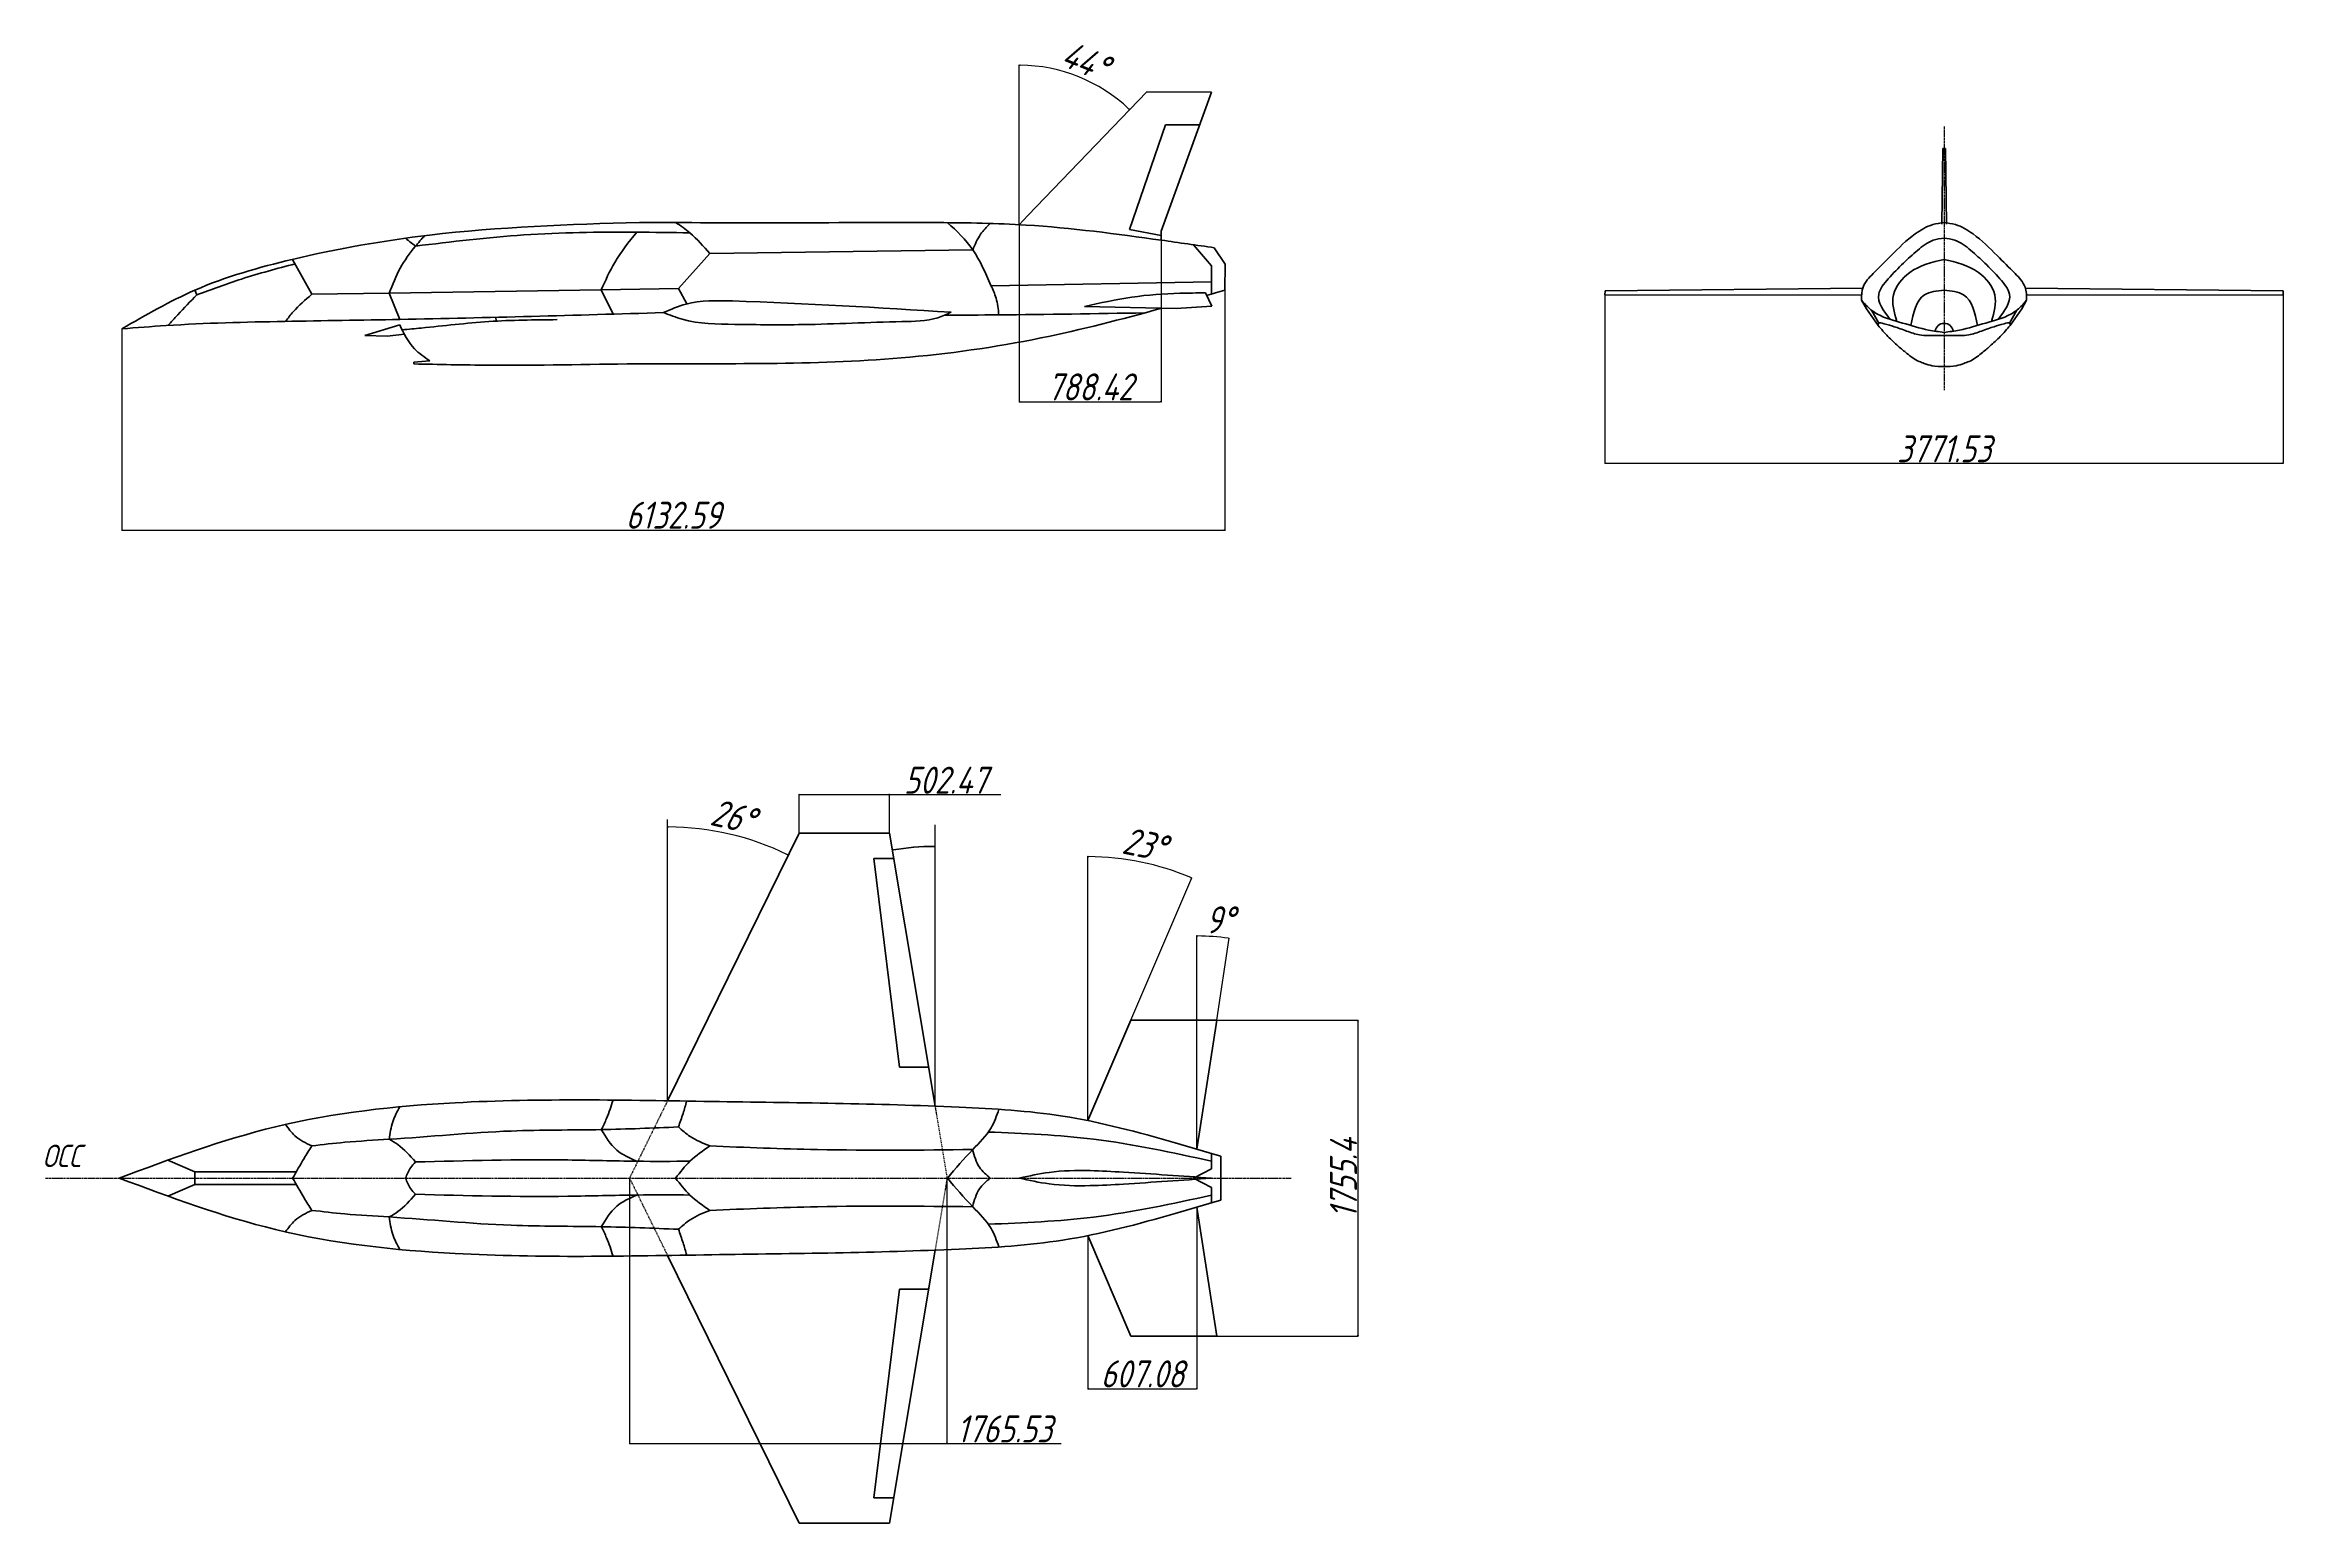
# Model space of a CAD drawing. Header units: millimetres. Extents: x -985956116104 to 1932156, y -552630487266 to 633586.
# Drawn here: x -22617 to -10169, y 13944 to 22162 of the extents above; entities that cross this region are included whole.
import ezdxf

# ---------------------------------------------------------------- set-up
doc = ezdxf.new("R2010")
doc.units = ezdxf.units.MM
doc.linetypes.add('CENTER', pattern=[2, 1.25, -0.25, 0.25, -0.25])
doc.linetypes.add('DASHED', pattern=[0.75, 0.5, -0.25])
for name, color, linetype, lineweight in [('_axes (Оси)', 6, 'CENTER', 30), ('_basic (Основной)', 4, 'Continuous', 60), ('_contour (Тонкий)', 7, 'Continuous', 30), ('_invisible (Невидимый)', 1, 'DASHED', 30), ('_text (Надписи)', 2, 'Continuous', 30)]:
    doc.layers.add(name, color=color, linetype=linetype, lineweight=lineweight)
doc.styles.add('ESKD', font='eskd.shx', dxfattribs={"oblique": 15, "height": 5})
doc.dimstyles.new('ESKD', dxfattribs={"dimtxt": 5, "dimasz": 5, "dimexe": 2, "dimexo": 0, "dimgap": 2, "dimtad": 1, "dimtoh": 1, "dimzin": 12, "dimdsep": 46, "dimtxsty": 'ESKD', "dimblk1": 'OPEN', "dimblk2": 'OPEN', "dimsah": 1, "dimcen": 5, "dimclrd": 256, "dimclre": 256, "dimclrt": 2, "dimadec": 0, "dimazin": 0, "dimtfac": 1, "dimtmove": 0, "dimatfit": 3, "dimldrblk": 'OPEN', "dimfxl": 1, "dimtolj": 1, "dimtzin": 12, "dimlwd": -1, "dimlwe": -1, "dimarcsym": 0})

# ---------------------------------------------------------------- blocks, each defined once
blk = doc.blocks.new('_OPEN')
at = {"color": 0, "linetype": 'ByBlock'}
for p, q in [((-1, 0.2), (0, 0)), ((0, 0), (-1, -0.2)), ((0, 0), (-1, 0))]:
    blk.add_line(p, q, dxfattribs=at)
blk = doc.blocks.new('*D245')
at = {"layer": '_contour (Тонкий)', "transparency": 16777216}
blk.add_line((-17198, 21909), (-17198, 22050), dxfattribs=at)
blk.add_arc((-17198, 21162), 886, 46.4744, 89.6766, dxfattribs=at)
at = {"layer": 'Defpoints', "color": 0, "transparency": 16777216}
for p in [(-17198, 21909), (-16765, 21935), (-16488, 21901), (-17198, 21162), (-17150, 21212)]:
    blk.add_point(p, dxfattribs=at)
at = {"layer": '_contour (Тонкий)', "transparency": 16777216, "xscale": 5, "yscale": 5, "zscale": 5}
for p, rotation in [((-17198, 22048), 179.8382803281871), ((-16584, 21801), 316.3127270730317)]:
    blk.add_blockref('_OPEN', p, dxfattribs=dict(at, rotation=rotation))
at = {"layer": '_contour (Тонкий)', "color": 2, "transparency": 16777216, "insert": (-16831, 22073), "char_height": 5, "attachment_point": 5, "rotation": 338.0755, "style": 'ESKD'}
blk.add_mtext('\\A1;{\\H30x;44°}', dxfattribs=at)
blk = doc.blocks.new('*D246')
at = {"layer": '_contour (Тонкий)', "transparency": 16777216}
blk.add_arc((-19154, 16292), 1522, 64.0036, 89.8118, dxfattribs=at)
at = {"layer": 'Defpoints', "color": 0, "transparency": 16777216}
for p in [(-19154, 17856), (-18697, 17744), (-18422, 17780), (-19154, 16292), (-19154, 16292)]:
    blk.add_point(p, dxfattribs=at)
at = {"layer": '_contour (Тонкий)', "transparency": 16777216, "xscale": 5, "yscale": 5, "zscale": 5}
for p, rotation in [((-19154, 17814), 179.9059102574016), ((-18482, 17658), 333.9095177520107)]:
    blk.add_blockref('_OPEN', p, dxfattribs=dict(at, rotation=rotation))
at = {"layer": '_contour (Тонкий)', "color": 2, "transparency": 16777216, "insert": (-18790, 17873), "char_height": 5, "attachment_point": 5, "rotation": 347.0288, "style": 'ESKD'}
blk.add_mtext('\\A1;{\\H30x;26°}', dxfattribs=at)
blk = doc.blocks.new('*D247')
at = {"layer": '_contour (Тонкий)', "transparency": 16777216}
for p, q in [((-16817, 16653), (-16817, 17651)), ((-16578, 16740), (-16238, 17532))]:
    blk.add_line(p, q, dxfattribs=at)
blk.add_arc((-16817, 16182), 1467, 67.0057, 89.8048, dxfattribs=at)
at = {"layer": 'Defpoints', "color": 0, "transparency": 16777216}
for p in [(-16426, 17596), (-16578, 16740), (-16817, 16653), (-16817, 16182), (-16817, 16182)]:
    blk.add_point(p, dxfattribs=at)
at = {"layer": '_contour (Тонкий)', "transparency": 16777216, "xscale": 5, "yscale": 5, "zscale": 5}
for p, rotation in [((-16817, 17649), 179.902385587748), ((-16239, 17530), 336.9081173236705)]:
    blk.add_blockref('_OPEN', p, dxfattribs=dict(at, rotation=rotation))
at = {"layer": '_contour (Тонкий)', "color": 2, "transparency": 16777216, "insert": (-16502, 17718), "char_height": 5, "attachment_point": 5, "rotation": 348.4053, "style": 'ESKD'}
blk.add_mtext('\\A1;{\\H30x;23°}', dxfattribs=at)
blk = doc.blocks.new('*D248')
at = {"layer": '_contour (Тонкий)', "transparency": 16777216}
for p, q in [((-16210, 16635), (-16210, 17210)), ((-16100, 16740), (-16030, 17196))]:
    blk.add_line(p, q, dxfattribs=at)
blk.add_arc((-16210, 16024), 1184, 81.5309, 89.7581, dxfattribs=at)
at = {"layer": 'Defpoints', "color": 0, "transparency": 16777216}
for p in [(-16150, 17206), (-16100, 16740), (-16210, 16635), (-16210, 16024), (-16210, 16024)]:
    blk.add_point(p, dxfattribs=at)
at = {"layer": '_contour (Тонкий)', "transparency": 16777216, "xscale": 5, "yscale": 5, "zscale": 5}
for p, rotation in [((-16210, 17208), 179.8790535197823), ((-16030, 17194), 351.4099223785283)]:
    blk.add_blockref('_OPEN', p, dxfattribs=dict(at, rotation=rotation))
at = {"layer": '_contour (Тонкий)', "color": 2, "transparency": 16777216, "insert": (-16081, 17298), "char_height": 5, "attachment_point": 5, "style": 'ESKD'}
blk.add_mtext('\\A1;{\\H30x;9°}', dxfattribs=at)
blk = doc.blocks.new('*D249')
at = {"layer": '_contour (Тонкий)', "transparency": 16777216}
for p, q in [((-16055, 20798), (-16055, 19461)), ((-22188, 20583), (-22188, 19461)), ((-22183, 19463), (-16060, 19463))]:
    blk.add_line(p, q, dxfattribs=at)
at = {"layer": 'Defpoints', "color": 0, "transparency": 16777216}
for p in [(-16055, 20798), (-22188, 20583), (-16055, 19463)]:
    blk.add_point(p, dxfattribs=at)
at = {"layer": '_contour (Тонкий)', "transparency": 16777216, "xscale": 5, "yscale": 5, "zscale": 5, "rotation": 180}
blk.add_blockref('_OPEN', (-22188, 19463), dxfattribs=at)
at = {"layer": '_contour (Тонкий)', "transparency": 16777216, "xscale": 5, "yscale": 5, "zscale": 5}
blk.add_blockref('_OPEN', (-16055, 19463), dxfattribs=at)
at = {"layer": '_contour (Тонкий)', "color": 2, "transparency": 16777216, "insert": (-19122, 19547), "char_height": 5, "attachment_point": 5, "style": 'ESKD'}
blk.add_mtext('\\A1;{\\H30x;6132.59}', dxfattribs=at)
blk = doc.blocks.new('*D250')
at = {"layer": '_contour (Тонкий)', "transparency": 16777216}
for p, q in [((-17198, 21162), (-17198, 20176)), ((-16409, 21076), (-16409, 20176)), ((-17193, 20178), (-16414, 20178))]:
    blk.add_line(p, q, dxfattribs=at)
at = {"layer": 'Defpoints', "color": 0, "transparency": 16777216}
for p in [(-17198, 21162), (-16409, 21076), (-16409, 20178)]:
    blk.add_point(p, dxfattribs=at)
at = {"layer": '_contour (Тонкий)', "transparency": 16777216, "xscale": 5, "yscale": 5, "zscale": 5, "rotation": 180}
blk.add_blockref('_OPEN', (-17198, 20178), dxfattribs=at)
at = {"layer": '_contour (Тонкий)', "transparency": 16777216, "xscale": 5, "yscale": 5, "zscale": 5}
blk.add_blockref('_OPEN', (-16409, 20178), dxfattribs=at)
at = {"layer": '_contour (Тонкий)', "color": 2, "transparency": 16777216, "insert": (-16804, 20260), "char_height": 5, "attachment_point": 5, "style": 'ESKD'}
blk.add_mtext('\\A1;{\\H30x;788.42}', dxfattribs=at)
blk = doc.blocks.new('*D251')
at = {"layer": '_contour (Тонкий)', "transparency": 16777216}
for p, q in [((-13941, 20773), (-13941, 19834)), ((-10169, 20773), (-10169, 19834)), ((-13936, 19836), (-10174, 19836))]:
    blk.add_line(p, q, dxfattribs=at)
at = {"layer": 'Defpoints', "color": 0, "transparency": 16777216}
for p in [(-13941, 20773), (-10169, 20773), (-10169, 19836)]:
    blk.add_point(p, dxfattribs=at)
at = {"layer": '_contour (Тонкий)', "transparency": 16777216, "xscale": 5, "yscale": 5, "zscale": 5, "rotation": 180}
blk.add_blockref('_OPEN', (-13941, 19836), dxfattribs=at)
at = {"layer": '_contour (Тонкий)', "transparency": 16777216, "xscale": 5, "yscale": 5, "zscale": 5}
blk.add_blockref('_OPEN', (-10169, 19836), dxfattribs=at)
at = {"layer": '_contour (Тонкий)', "color": 2, "transparency": 16777216, "insert": (-12055, 19916), "char_height": 5, "attachment_point": 5, "style": 'ESKD'}
blk.add_mtext('\\A1;{\\H30x;3771.53}', dxfattribs=at)
blk = doc.blocks.new('*D252')
at = {"layer": '_contour (Тонкий)', "transparency": 16777216}
for p, q in [((-18422, 17780), (-18422, 17996)), ((-18417, 17994), (-17924, 17994)), ((-17919, 17780), (-17919, 17996)), ((-17919, 17994), (-17300, 17994))]:
    blk.add_line(p, q, dxfattribs=at)
at = {"layer": 'Defpoints', "color": 0, "transparency": 16777216}
for p in [(-17919, 17994), (-18422, 17780), (-17919, 17780)]:
    blk.add_point(p, dxfattribs=at)
at = {"layer": '_contour (Тонкий)', "transparency": 16777216, "xscale": 5, "yscale": 5, "zscale": 5, "rotation": 180}
blk.add_blockref('_OPEN', (-18422, 17994), dxfattribs=at)
at = {"layer": '_contour (Тонкий)', "transparency": 16777216, "xscale": 5, "yscale": 5, "zscale": 5}
blk.add_blockref('_OPEN', (-17919, 17994), dxfattribs=at)
at = {"layer": '_contour (Тонкий)', "color": 2, "transparency": 16777216, "insert": (-17607, 18074), "char_height": 5, "attachment_point": 5, "style": 'ESKD'}
blk.add_mtext('\\A1;{\\H30x;502.47}', dxfattribs=at)
blk = doc.blocks.new('*D253')
at = {"layer": '_contour (Тонкий)', "transparency": 16777216}
for p, q in [((-16100, 16740), (-15313, 16740)), ((-15315, 16735), (-15315, 14989)), ((-16100, 14984), (-15313, 14984))]:
    blk.add_line(p, q, dxfattribs=at)
at = {"layer": 'Defpoints', "color": 0, "transparency": 16777216}
for p in [(-16100, 16740), (-16100, 14984), (-15315, 14984)]:
    blk.add_point(p, dxfattribs=at)
at = {"layer": '_contour (Тонкий)', "transparency": 16777216, "xscale": 5, "yscale": 5, "zscale": 5}
for p, rotation in [((-15315, 16740), 90), ((-15315, 14984), 270)]:
    blk.add_blockref('_OPEN', p, dxfattribs=dict(at, rotation=rotation))
at = {"layer": '_contour (Тонкий)', "color": 2, "transparency": 16777216, "insert": (-15395, 15862), "char_height": 5, "attachment_point": 5, "rotation": 90, "style": 'ESKD'}
blk.add_mtext('\\A1;{\\H30x;1755.4}', dxfattribs=at)
blk = doc.blocks.new('*D254')
at = {"layer": '_contour (Тонкий)', "transparency": 16777216}
for p, q in [((-16210, 15701), (-16210, 14689)), ((-16817, 15542), (-16817, 14689)), ((-16812, 14691), (-16215, 14691))]:
    blk.add_line(p, q, dxfattribs=at)
at = {"layer": 'Defpoints', "color": 0, "transparency": 16777216}
for p in [(-16210, 15701), (-16817, 15542), (-16210, 14691)]:
    blk.add_point(p, dxfattribs=at)
at = {"layer": '_contour (Тонкий)', "transparency": 16777216, "xscale": 5, "yscale": 5, "zscale": 5, "rotation": 180}
blk.add_blockref('_OPEN', (-16817, 14691), dxfattribs=at)
at = {"layer": '_contour (Тонкий)', "transparency": 16777216, "xscale": 5, "yscale": 5, "zscale": 5}
blk.add_blockref('_OPEN', (-16210, 14691), dxfattribs=at)
at = {"layer": '_contour (Тонкий)', "color": 2, "transparency": 16777216, "insert": (-16513, 14774), "char_height": 5, "attachment_point": 5, "style": 'ESKD'}
blk.add_mtext('\\A1;{\\H30x;607.08}', dxfattribs=at)
blk = doc.blocks.new('*D255')
at = {"layer": '_contour (Тонкий)', "transparency": 16777216}
for p, q in [((-19365, 15862), (-19365, 14385)), ((-17600, 15862), (-17600, 14385)), ((-19360, 14387), (-17605, 14387)), ((-17600, 14387), (-16965, 14387))]:
    blk.add_line(p, q, dxfattribs=at)
at = {"layer": 'Defpoints', "color": 0, "transparency": 16777216}
for p in [(-19365, 15862), (-17600, 15862), (-17600, 14387)]:
    blk.add_point(p, dxfattribs=at)
at = {"layer": '_contour (Тонкий)', "transparency": 16777216, "xscale": 5, "yscale": 5, "zscale": 5, "rotation": 180}
blk.add_blockref('_OPEN', (-19365, 14387), dxfattribs=at)
at = {"layer": '_contour (Тонкий)', "transparency": 16777216, "xscale": 5, "yscale": 5, "zscale": 5}
blk.add_blockref('_OPEN', (-17600, 14387), dxfattribs=at)
at = {"layer": '_contour (Тонкий)', "color": 2, "transparency": 16777216, "insert": (-17280, 14468), "char_height": 5, "attachment_point": 5, "style": 'ESKD'}
blk.add_mtext('\\A1;{\\H30x;1765.53}', dxfattribs=at)
blk = doc.blocks.new('*D256')
at = {"layer": '_basic (Основной)', "transparency": 16777216}
blk.add_arc((-17666, 16262), 1444, 90.1984, 99.2692, dxfattribs=at)
at = {"layer": 'Defpoints', "color": 0, "transparency": 16777216}
for p in [(-17666, 17826), (-17919, 17780), (-17746, 17704), (-17666, 16262), (-17666, 16262)]:
    blk.add_point(p, dxfattribs=at)
at = {"layer": '_basic (Основной)', "transparency": 16777216, "xscale": 5, "yscale": 5, "zscale": 5}
for p, rotation in [((-17904, 17687), 189.3683633829186), ((-17666, 17706), 0.09920008811142636)]:
    blk.add_blockref('_OPEN', p, dxfattribs=dict(at, rotation=rotation))
at = {"layer": '_basic (Основной)', "color": 2, "transparency": 16777216, "insert": (-17786, 17706), "char_height": 5, "attachment_point": 5, "rotation": 4.7338, "style": 'ESKD'}
blk.add_mtext('\\A1;9°', dxfattribs=at)

msp = doc.modelspace()

# ---------------------------------------------------------------- linework, layer by layer
at = {"layer": '_axes (Оси)', "ltscale": 10, "transparency": 33554687}
for p, q in [((-12055.179, 21706.805), (-12055.179, 20241.613)), ((-22613.265, 15862.057), (-15686.058, 15862.057))]:
    msp.add_line(p, q, dxfattribs=at)
at = {"layer": '_basic (Основной)', "transparency": 33554687}
for p, q in [((-16487.831, 21900.924), (-17149.541, 21212.08)), ((-16129.118, 21898.021), (-16487.831, 21900.924)), ((-16129.118, 21898.021), (-16409.398, 21126.552)), ((-16384.195, 21716.303), (-16584.573, 21135.31)), ((-16195.138, 21716.303), (-16384.195, 21716.303)), ((-12062.347, 21584.92), (-12068.171, 21165.115)), ((-12062.347, 21584.92), (-12055.179, 21584.82)), ((-12048.012, 21584.92), (-12055.179, 21584.82)), ((-12048.012, 21584.92), (-12042.188, 21165.115)), ((-17149.541, 21212.08), (-17197.821, 21161.82)), ((-16584.573, 21135.31), (-16409.398, 21101.208)), ((-16409.398, 21126.552), (-16409.398, 21075.864)), ((-16128.198, 20933.697), (-16228.92, 21050.197)), ((-21131.932, 20774.799), (-21238.755, 20969.219)), ((-19093.376, 20806.752), (-18919.288, 21000.844)), ((-18919.288, 21000.844), (-17456.97, 21022.683)), ((-16128.198, 20844.433), (-16128.198, 20933.697)), ((-16052.38, 20942.264), (-16113.409, 21033.599)), ((-16055.319, 20797.527), (-16052.38, 20942.264)), ((-21771.379, 20772.193), (-21782.447, 20797.509)), ((-20701.7, 20781.543), (-19522, 20800.034)), ((-19522, 20800.034), (-19093.376, 20806.752)), ((-19456.873, 20664.866), (-19522, 20800.034)), ((-19093.376, 20806.752), (-19047.035, 20721.426)), ((-17354.695, 20822.658), (-16128.198, 20844.433)), ((-16128.198, 20844.433), (-16128.198, 20776.537)), ((-13940.942, 20772.572), (-13940.65, 20794.418)), ((-13940.65, 20794.418), (-12507.82, 20808.269)), ((-10169.709, 20794.418), (-11602.539, 20808.269)), ((-10169.417, 20772.572), (-10169.709, 20794.418)), ((-21131.932, 20774.799), (-20701.7, 20781.543)), ((-20701.7, 20781.543), (-20642.483, 20635.22)), ((-16835.13, 20706.716), (-16325.766, 20695.769)), ((-16325.766, 20695.769), (-16126.858, 20708.572)), ((-16126.858, 20708.572), (-16163.249, 20782.344)), ((-12513.491, 20770.363), (-13940.942, 20772.572)), ((-12514.128, 20741.628), (-12487.635, 20694.911)), ((-12487.635, 20694.911), (-12422.773, 20601.295)), ((-12418.889, 20615.318), (-12458.686, 20686.657)), ((-11691.47, 20615.318), (-11651.673, 20686.657)), ((-11622.724, 20694.911), (-11687.586, 20601.295)), ((-11596.231, 20741.628), (-11622.724, 20694.911)), ((-11596.868, 20770.363), (-10169.417, 20772.572)), ((-20642.981, 20605.338), (-20837.369, 20546.177)), ((-20837.369, 20546.177), (-20713.164, 20541.656)), ((-20713.164, 20541.656), (-20616.372, 20552.374)), ((-20107.582, 20625.772), (-20107.749, 20647.053)), ((-20476.057, 20405.01), (-20564.661, 20397.252)), ((-20564.661, 20397.252), (-20563.849, 20387.971)), ((-18421.876, 17780.187), (-19153.697, 16291.919)), ((-18421.876, 17780.187), (-17919.406, 17780.187)), ((-17919.406, 17780.187), (-17666.281, 16262.295)), ((-17895.885, 17639.142), (-18007.476, 17639.142)), ((-17863.169, 16478.953), (-18007.476, 17639.142)), ((-16577.679, 16739.758), (-16816.778, 16181.615)), ((-16577.679, 16739.758), (-16099.96, 16739.758)), ((-16099.96, 16739.758), (-16209.694, 16023.566)), ((-17702.411, 16478.953), (-17863.169, 16478.953)), ((-21782.447, 15897.057), (-21932.261, 15961.963)), ((-16128.198, 15999.604), (-16128.198, 15913.623)), ((-16078.035, 15984.805), (-16078.035, 15862.057)), ((-21782.447, 15827.057), (-21932.261, 15762.151)), ((-21782.447, 15862.057), (-21782.447, 15897.057)), ((-21782.447, 15897.057), (-21218.753, 15897.057)), ((-21782.447, 15862.057), (-21782.447, 15827.057)), ((-21782.447, 15827.057), (-21218.753, 15827.057)), ((-16128.198, 15913.623), (-16228.92, 15862.057)), ((-16128.198, 15810.491), (-16228.92, 15862.057)), ((-16128.198, 15724.509), (-16128.198, 15810.491)), ((-16078.035, 15739.309), (-16078.035, 15862.057)), ((-16099.96, 14984.355), (-16209.694, 15700.548)), ((-17919.406, 13943.926), (-17666.281, 15461.819)), ((-16577.679, 14984.355), (-16816.778, 15542.499)), ((-18421.876, 13943.926), (-19153.697, 15432.195)), ((-17863.169, 15245.161), (-18007.476, 14084.972)), ((-17702.411, 15245.161), (-17863.169, 15245.161)), ((-16577.679, 14984.355), (-16099.96, 14984.355)), ((-17895.885, 14084.972), (-18007.476, 14084.972)), ((-18421.876, 13943.926), (-17919.406, 13943.926))]:
    msp.add_line(p, q, dxfattribs=at)
for start, end in [(90, 172.5102826), (7.4897174, 90)]:
    msp.add_arc((-12055.179, 20563.26), 50.208, start, end, dxfattribs=at)
for points in [[(-22187.911, 20583.063), (-21782.297, 20797.575), (-21240.836, 20968.727), (-20478.091, 21103.802), (-19310.408, 21174.861)], [(-19310.408, 21174.861), (-18534.327, 21171.958), (-17647.602, 21173.433), (-17160.277, 21159.631), (-16407.703, 21075.625), (-16113.409, 21033.599)], [(-12055.179, 21173.617), (-12117.835, 21162.182), (-12215.966, 21110.792), (-12350.339, 20990.07), (-12449.52, 20890.437), (-12505.669, 20814.925), (-12514.128, 20741.628)], [(-12055.179, 21173.617), (-11992.524, 21162.182), (-11894.393, 21110.792), (-11760.02, 20990.07), (-11660.839, 20890.437), (-11604.69, 20814.925), (-11596.231, 20741.628)], [(-12055.179, 21086.684), (-12115.324, 21075.706), (-12203.127, 21019.148), (-12281.58, 20948.317), (-12365.784, 20860.778), (-12418.707, 20775.35), (-12355.477, 20635.22)], [(-12055.179, 21086.684), (-11995.035, 21075.706), (-11907.232, 21019.148), (-11828.779, 20948.317), (-11744.575, 20860.778), (-11691.652, 20775.35), (-11754.882, 20635.22)], [(-12055.179, 20969.219), (-12246.53, 20895.684), (-12336.91, 20772.012), (-12318.899, 20624.363)], [(-12055.179, 20969.219), (-11863.829, 20895.684), (-11773.449, 20772.012), (-11791.46, 20624.363)], [(-12055.179, 20797.509), (-12163.657, 20772.193), (-12240.392, 20601.79)], [(-12055.179, 20797.509), (-11946.702, 20772.193), (-11869.967, 20601.79)], [(-22187.911, 20583.063), (-21941.982, 20601.178), (-21282.669, 20624.274), (-20642.819, 20635.214), (-19176.371, 20673.066)], [(-19176.371, 20673.066), (-19051.036, 20720.375), (-18793.473, 20737.652), (-17577.419, 20675.208)], [(-19176.371, 20673.066), (-19071.944, 20636.275), (-18779.572, 20607.575), (-18402.437, 20606.48), (-17850.127, 20622.901), (-17651.558, 20644.461), (-17577.419, 20675.208)], [(-16835.13, 20706.716), (-16572.028, 20758.88), (-16304.293, 20780.821), (-16163.249, 20782.344)], [(-12514.128, 20741.628), (-12481.821, 20706.693), (-12425.537, 20664.599), (-12286.294, 20615.242), (-12141.185, 20575.973), (-12055.179, 20563.26)], [(-11596.231, 20741.628), (-11628.538, 20706.693), (-11684.822, 20664.599), (-11824.065, 20615.242), (-11969.174, 20575.973), (-12055.179, 20563.26)], [(-20476.057, 20405.01), (-20561.384, 20472.548), (-20642.981, 20605.338)], [(-12422.773, 20601.295), (-12420.547, 20613.533), (-12389.297, 20611.54), (-12333.447, 20594.93), (-12263.635, 20570.679), (-12191.773, 20548.724), (-12145.028, 20545.051), (-12106.256, 20545.227), (-12055.179, 20546.177)], [(-12422.773, 20601.295), (-12367.395, 20540.765), (-12310.182, 20486.739), (-12262.02, 20446.016), (-12194.275, 20401.59), (-12165.457, 20390.739), (-12122.431, 20377.484), (-12055.179, 20373.031)], [(-11687.586, 20601.295), (-11689.812, 20613.533), (-11721.062, 20611.54), (-11776.912, 20594.93), (-11846.724, 20570.679), (-11918.586, 20548.724), (-11965.331, 20545.051), (-12004.103, 20545.227), (-12055.179, 20546.177)], [(-11687.586, 20601.295), (-11742.964, 20540.765), (-11800.177, 20486.739), (-11848.339, 20446.016), (-11916.084, 20401.59), (-11944.902, 20390.739), (-11987.928, 20377.484), (-12055.179, 20373.031)], [(-22203.734, 15862.057), (-21334.188, 16147.437), (-20334.786, 16280.894), (-18907.619, 16287.986), (-17531.535, 16256.716), (-16956.283, 16206.646), (-16330.965, 16058.767), (-16078.035, 15984.805)], [(-20642.483, 16258.563), (-20681.576, 16175.406), (-20701.7, 16077.956)], [(-19456.873, 16295.846), (-19492.814, 16194.103), (-19522, 16131.883)], [(-19047.035, 16290.211), (-19067.38, 16221.215), (-19093.376, 16146.522)], [(-17311.467, 16244.688), (-17354.695, 16141.348), (-17456.97, 16021.177), (-17597.359, 15862.057)], [(-21277.856, 16160.647), (-21225.754, 16097.541), (-21131.932, 16041.063)], [(-21131.932, 16041.063), (-20948.823, 16061.277), (-20701.7, 16077.956), (-20023.217, 16124.04), (-19522, 16131.883), (-19093.376, 16146.522)], [(-20701.7, 16077.956), (-20653.603, 16048.392), (-20555.792, 15951.902)], [(-19522, 16131.883), (-19436.611, 16018.403), (-19324.442, 15955.925)], [(-19093.376, 16146.522), (-19028.29, 16093.747), (-18919.288, 16041.169)], [(-17369.649, 16118.43), (-16784.636, 16078.655), (-16128.198, 15956.614)], [(-21131.932, 16041.063), (-21175.282, 15971.169), (-21238.755, 15862.057)], [(-20555.792, 15951.902), (-20581.692, 15920.642), (-20611.172, 15862.057)], [(-20555.792, 15951.902), (-19707.564, 15962.897), (-19324.442, 15955.925), (-19028.975, 15955.925)], [(-18919.288, 16041.169), (-19028.975, 15955.956), (-19108.926, 15862.057)], [(-18919.288, 16041.169), (-18320.684, 16020.836), (-17456.97, 16020.836)], [(-17457.301, 16020.833), (-17419.403, 15922.112), (-17359.749, 15862.057)], [(-22203.734, 15862.057), (-21334.188, 15576.677), (-20334.786, 15443.22), (-18907.619, 15436.128), (-17531.535, 15467.398), (-16956.283, 15517.468), (-16330.965, 15665.346), (-16078.035, 15739.309)], [(-21131.932, 15683.051), (-21175.282, 15752.945), (-21238.755, 15862.057)], [(-20555.792, 15772.212), (-20581.692, 15803.472), (-20611.172, 15862.057)], [(-18919.288, 15682.945), (-19028.975, 15768.158), (-19108.926, 15862.057)], [(-17311.467, 15479.426), (-17354.695, 15582.766), (-17456.97, 15702.937), (-17597.359, 15862.057)], [(-17457.301, 15703.281), (-17419.403, 15802.002), (-17359.749, 15862.057)], [(-17197.821, 15862.057), (-17032.004, 15893.946), (-16804.523, 15903.807), (-16619.156, 15895.136), (-16129.118, 15862.057)], [(-17197.821, 15862.057), (-17032.004, 15830.168), (-16804.523, 15820.307), (-16619.156, 15828.978), (-16129.118, 15862.057)], [(-20701.7, 15646.158), (-20653.603, 15675.722), (-20555.792, 15772.212)], [(-20555.792, 15772.212), (-19707.564, 15761.217), (-19324.442, 15768.189), (-19028.975, 15768.189)], [(-19522, 15592.23), (-19436.611, 15705.711), (-19324.442, 15768.189)], [(-18919.288, 15682.945), (-18320.684, 15703.278), (-17456.97, 15703.278)], [(-17369.649, 15605.683), (-16784.636, 15645.459), (-16128.198, 15767.5)], [(-21277.856, 15563.467), (-21225.754, 15626.573), (-21131.932, 15683.051)], [(-21131.932, 15683.051), (-20948.823, 15662.837), (-20701.7, 15646.158), (-20023.217, 15600.073), (-19522, 15592.23), (-19093.376, 15577.592)], [(-20642.483, 15465.551), (-20681.576, 15548.708), (-20701.7, 15646.158)], [(-19456.873, 15428.268), (-19492.814, 15530.01), (-19522, 15592.23)], [(-19093.376, 15577.592), (-19028.29, 15630.367), (-18919.288, 15682.945)], [(-19047.035, 15433.903), (-19067.38, 15502.899), (-19093.376, 15577.592)]]:
    msp.add_spline(points, degree=3, dxfattribs=at)
for points, knots in [([(-18919.288, 21000.844), (-18954.008, 21041.548), (-19010.233, 21107.467), (-19080.956, 21156.107), (-19108.926, 21173.617)], [0, 0, 0, 0, 318.606121294, 515.958694985, 515.958694985, 515.958694985, 515.958694985]), ([(-17311.467, 20660.387), (-17314.27, 20692.301), (-17321.249, 20748.809), (-17375.926, 20868.841), (-17442.31, 21026.546), (-17544.936, 21127.041), (-17597.359, 21173.031)], [50.971770044, 50.971770044, 50.971770044, 50.971770044, 241.393678725, 391.388349018, 838.417587007, 1251.738473157, 1251.738473157, 1251.738473157, 1251.738473157]), ([(-17456.97, 21022.683), (-17443.965, 21052.417), (-17420.082, 21107.022), (-17379.225, 21149.772), (-17359.749, 21168.637)], [0, 0, 0, 0, 192.691142756, 353.866550288, 353.866550288, 353.866550288, 353.866550288]), ([(-20701.7, 20781.543), (-20683.044, 20828.742), (-20646.368, 20921.531), (-20572.655, 21024.966), (-20522.49, 21081.163), (-20504.558, 21100.61)], [0, 0, 0, 0, 303.53139712, 596.71935794, 755.458970012, 755.458970012, 755.458970012, 755.458970012]), ([(-20555.792, 21042.424), (-20563.381, 21048.6), (-20581.71, 21063.517), (-20600.262, 21078.155), (-20611.172, 21086.684)], [0, 0, 0, 0, 58.706714644, 141.79175252, 141.79175252, 141.79175252, 141.79175252]), ([(-19028.975, 21116.37), (-19130.02, 21118.046), (-19437.83, 21123.153), (-19948.608, 21115.186), (-20354.984, 21067.241), (-20555.792, 21042.424)], [0, 0, 0, 0, 606.432370556, 1847.341013731, 3060.532968425, 3060.532968425, 3060.532968425, 3060.532968425]), ([(-19522, 20800.034), (-19499.061, 20851.519), (-19447.597, 20967.026), (-19368.988, 21066.011), (-19324.442, 21120.282)], [0, 0, 0, 0, 336.815072317, 755.635816948, 755.635816948, 755.635816948, 755.635816948]), ([(-21771.379, 20772.193), (-21688.83, 20802.485), (-21509.39, 20868.332), (-21324.875, 20918.092), (-21225, 20944.185)], [0, 0, 0, 0, 527.312302881, 1146.229183356, 1146.229183356, 1146.229183356, 1146.229183356]), ([(-21932.261, 20601.79), (-21914.043, 20621.645), (-21861.124, 20679.111), (-21806.9, 20735.352), (-21771.379, 20772.193)], [47.562741321, 47.562741321, 47.562741321, 47.562741321, 209.237400486, 516.278314829, 516.278314829, 516.278314829, 516.278314829]), ([(-21277.856, 20624.363), (-21264.308, 20642.768), (-21221.303, 20698.001), (-21167.924, 20743.87), (-21131.932, 20774.799)], [98.038004485, 98.038004485, 98.038004485, 98.038004485, 234.940875502, 518.349721731, 518.349721731, 518.349721731, 518.349721731]), ([(-20564.661, 20387.971), (-20425.759, 20384.892), (-20013.416, 20375.751), (-19110.494, 20398.068), (-18082.081, 20373.865), (-17105.402, 20512.591), (-16628.835, 20635.76), (-16406.612, 20697.506)], [0, 0, 0, 0, 833.499817721, 2474.328090222, 5419.825167314, 6990.242896936, 8373.259182018, 8373.259182018, 8373.259182018, 8373.259182018]), ([(-17612.572, 20659.313), (-17513.604, 20659.381), (-17142.758, 20660.488), (-16771.949, 20667.02), (-16500.096, 20671.809)], [3109.274466577, 3109.274466577, 3109.274466577, 3109.274466577, 3703.085657485, 5334.402052285, 5334.402052285, 5334.402052285, 5334.402052285]), ([(-20629.331, 20577.489), (-20594.028, 20580.669), (-20433.381, 20595.241), (-20147.006, 20630.587), (-19894.063, 20632.915), (-19767.086, 20634.084)], [19.965316326, 19.965316326, 19.965316326, 19.965316326, 232.654642251, 987.852651806, 1749.114527542, 1749.114527542, 1749.114527542, 1749.114527542])]:
    msp.add_open_spline(points, degree=3, knots=knots, dxfattribs=at)
msp.add_open_spline([(-16156.386, 20768.432), (-16122.693, 20778.112), (-16089.006, 20787.82), (-16055.319, 20797.527)], degree=3, dxfattribs=at)
at = {"layer": '_contour (Тонкий)', "transparency": 33554687}
for p, q in [((-17197.821, 21161.82), (-17197.821, 21909.171)), ((-19153.697, 16291.919), (-19153.697, 17855.836)), ((-17666.281, 16262.295), (-17666.281, 17826.212)), ((-16816.778, 16181.615), (-16816.778, 16652.706)), ((-16209.694, 16023.566), (-16209.694, 16634.538))]:
    msp.add_line(p, q, dxfattribs=at)
at = {"layer": '_invisible (Невидимый)', "ltscale": 10, "transparency": 33554687}
for p, q in [((-19153.697, 16291.919), (-19365.072, 15862.057)), ((-17666.281, 16262.295), (-17599.537, 15862.057)), ((-19365.072, 15862.057), (-19153.697, 15432.195)), ((-17599.537, 15862.057), (-17666.281, 15461.819))]:
    msp.add_line(p, q, dxfattribs=at)

# ---------------------------------------------------------------- texts
at = {"layer": '_text (Надписи)', "transparency": 33554687, "insert": (-22629.524, 16048.124), "char_height": 125, "attachment_point": 1, "style": 'ESKD'}
msp.add_mtext_dynamic_manual_height_columns('ОСС', width=15.93486, gutter_width=25, heights=[0], dxfattribs=at)

# ---------------------------------------------------------------- dimensions: what is measured, and where the dimension line sits
at = {"layer": '_basic (Основной)', "color": 1, "transparency": 33554687}
dim = msp.add_angular_dim_2l(base=(-17745.774, 17704.051), line1=((-17919.406, 17780.187), (-17666.281, 16262.295)), line2=((-17666.281, 16262.295), (-17666.281, 17826.212)), dimstyle='ESKD', dxfattribs=at)
dim.commit()
dim.dimension.update_dxf_attribs({"geometry": '*D256', "text_midpoint": (-17785.871, 17706.464)})
at = {"layer": '_contour (Тонкий)', "transparency": 33554687}
dim = msp.add_angular_dim_2l(base=(-16765.269, 21934.745), line1=((-16487.831, 21900.924), (-17149.541, 21212.08)), line2=((-17197.821, 21161.82), (-17197.821, 21909.171)), text='{\\H30x;<>}', dimstyle='ESKD', dxfattribs=at)
dim.commit()
dim.dimension.update_dxf_attribs({"geometry": '*D245', "text_midpoint": (-16830.886, 22073.474)})
dim = msp.add_linear_dim(base=(-16409.398, 20177.544), p1=(-17197.821, 21161.82), p2=(-16409.398, 21075.864), text='{\\H30x;<>}', dimstyle='ESKD', override={"dimscale": 1, "dimtxt": 150, "dimtix": 0, "dimtofl": 1, "dimtmove": 0, "dimatfit": 3}, dxfattribs=at)
dim.commit()
dim.dimension.update_dxf_attribs({"geometry": '*D250', "text_midpoint": (-16803.61, 20259.98)})
dim = msp.add_linear_dim(base=(-16055.319, 19462.628), p1=(-22187.911, 20583.063), p2=(-16055.319, 20797.527), text='{\\H30x;<>}', dimstyle='ESKD', override={"dimtxt": 150}, dxfattribs=at)
dim.commit()
dim.dimension.update_dxf_attribs({"geometry": '*D249', "text_midpoint": (-19121.615, 19462.628), "dimtype": 160})
for base, p1, p2, picture, middle in [((-10169.4169, 19835.5658), (-13940.942, 20772.5721), (-10169.4169, 20772.5721), '*D251', (-12055.1795, 19916.449)), ((-17919.406, 17993.999), (-18421.876, 17780.187), (-17919.406, 17780.187), '*D252', (-17607.31, 18074.105)), ((-16209.694, 14691.201), (-16816.778, 15542.499), (-16209.694, 15700.548), '*D254', (-16513.236, 14773.638))]:
    dim = msp.add_linear_dim(base=base, p1=p1, p2=p2, text='{\\H30x;<>}', dimstyle='ESKD', dxfattribs=at)
    dim.commit()
    dim.dimension.update_dxf_attribs({"geometry": picture, "text_midpoint": middle})
for base, line1, line2, picture, middle in [((-18697.016, 17744.179), ((-18421.876, 17780.187), (-19153.697, 16291.919)), ((-19153.697, 16291.919), (-19153.697, 17855.836)), '*D246', (-18811.985, 17775.444)), ((-16425.628, 17595.923), ((-16577.679, 16739.758), (-16816.778, 16181.615)), ((-16816.778, 16181.615), (-16816.778, 16652.706)), '*D247', (-16521.848, 17619.072)), ((-16149.7, 17206.367), ((-16099.96, 16739.758), (-16209.694, 16023.566)), ((-16209.694, 16023.566), (-16209.694, 16634.538)), '*D248', (-16080.5, 17200.82))]:
    dim = msp.add_angular_dim_2l(base=base, line1=line1, line2=line2, text='{\\H30x;<>}', dimstyle='ESKD', dxfattribs=at)
    dim.commit()
    dim.dimension.update_dxf_attribs({"geometry": picture, "text_midpoint": middle, "dimtype": 162})
dim = msp.add_linear_dim(base=(-15315.165, 14984.355), p1=(-16099.96, 16739.758), p2=(-16099.96, 14984.355), angle=90, text='{\\H30x;<>}', dimstyle='ESKD', dxfattribs=at)
dim.commit()
dim.dimension.update_dxf_attribs({"geometry": '*D253', "text_midpoint": (-15395.272, 15862.057)})
dim = msp.add_linear_dim(base=(-17599.5375, 14387.4406), p1=(-19365.0716, 15862.0569), p2=(-17599.5375, 15862.0569), text='{\\H30x;<>}', dimstyle='ESKD', dxfattribs=at)
dim.commit()
dim.dimension.update_dxf_attribs({"geometry": '*D255', "text_midpoint": (-17279.9413, 14387.4406), "dimtype": 160})

doc.saveas('drawing.dxf')
